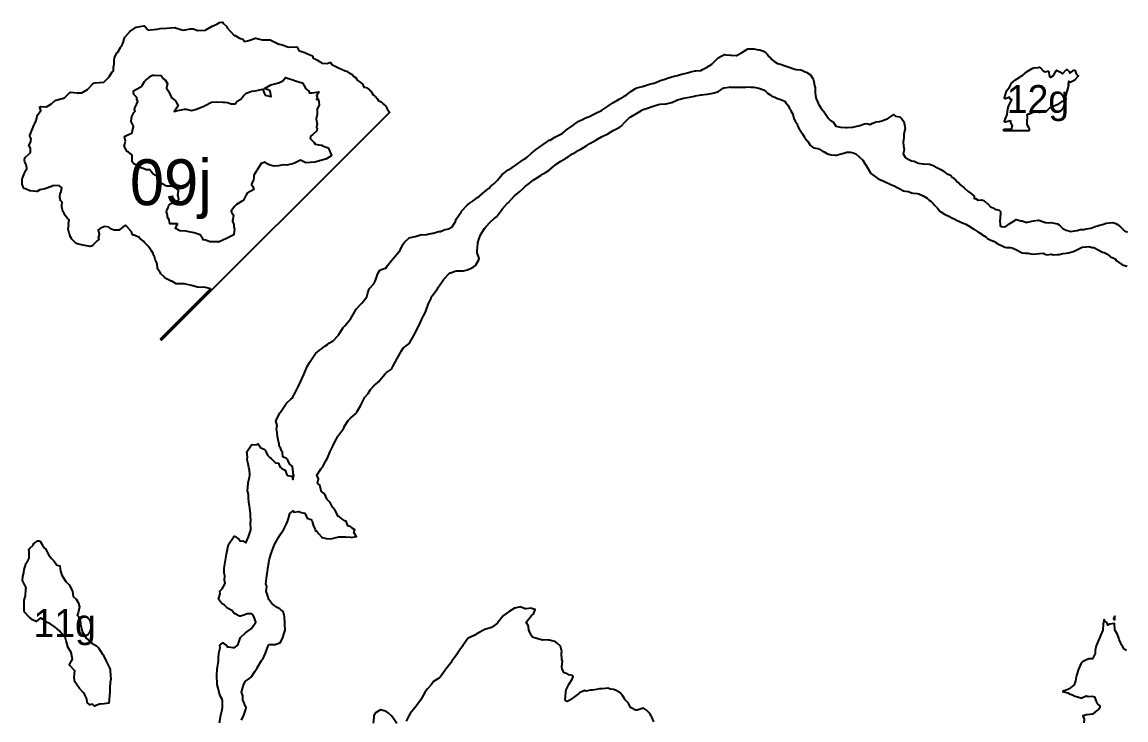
# Model space of a CAD drawing. Header units: millimetres. Extents: x 0 to 600, y 0 to 900.
# Drawn here: x 361 to 459.9, y 564.2 to 626.8 of the extents above; entities that cross this region are included whole.
import ezdxf
from ezdxf.enums import TextEntityAlignment as Align

# ---------------------------------------------------------------- set-up
doc = ezdxf.new("R2010")
doc.units = ezdxf.units.MM
doc.layers.add('CORTE', color=1, linetype='Continuous')
doc.layers.add('GRABADO', color=5, linetype='Continuous')

msp = doc.modelspace()

# ---------------------------------------------------------------- linework, layer by layer
at = {"layer": 'CORTE'}
for points in [[(362.359, 618.333), (362.36, 618.338), (362.369, 618.365), (362.368, 618.382), (362.368, 618.387), (362.369, 618.401), (362.374, 618.413), (362.378, 618.422), (362.679, 618.836), (362.608, 619.114), (362.606, 619.129), (362.608, 619.142), (362.61, 619.148), (362.612, 619.155), (362.617, 619.167), (362.626, 619.178), (362.632, 619.184), (362.638, 619.189), (362.645, 619.194), (362.656, 619.199), (362.667, 619.201), (362.679, 619.203), (363.193, 619.173), (363.486, 619.333), (363.65, 619.434), (364.017, 619.765), (364.027, 619.773), (364.042, 619.779), (364.716, 619.957), (364.719, 619.958), (364.82, 619.975), (364.882, 620.025), (365.291, 620.452), (365.298, 620.457), (365.304, 620.461), (365.309, 620.464), (365.318, 620.468), (365.33, 620.471), (365.341, 620.472), (365.953, 620.432), (366.359, 620.418), (366.882, 620.731), (366.916, 620.774), (366.918, 620.777), (367.319, 621.21), (367.325, 621.216), (367.334, 621.222), (367.338, 621.224), (367.441, 621.279), (367.447, 621.281), (367.451, 621.283), (367.555, 621.315), (367.564, 621.316), (368.333, 621.374), (368.802, 621.843), (369.086, 622.294), (369.088, 622.297), (369.092, 622.302), (369.099, 622.308), (369.203, 622.39), (369.2, 622.691), (369.2, 622.7), (369.27, 623.02), (369.263, 623.118), (369.255, 623.273), (369.253, 623.28), (369.291, 623.557), (369.291, 623.559), (369.294, 623.571), (369.299, 623.582), (369.542, 624.025), (369.545, 624.03), (369.56, 624.05), (369.603, 624.114), (369.816, 624.502), (369.818, 624.506), (369.823, 624.513), (369.932, 624.625), (370.073, 624.948), (370.175, 625.336), (370.178, 625.344), (370.184, 625.355), (370.228, 625.413), (370.623, 625.876), (370.632, 625.887), (370.634, 625.89), (370.646, 625.903), (370.666, 625.918), (371.245, 626.307), (371.256, 626.313), (371.267, 626.316), (371.928, 626.425), (371.934, 626.426), (371.946, 626.426), (371.958, 626.425), (371.97, 626.421), (371.979, 626.417), (371.99, 626.41), (371.999, 626.401), (372.232, 626.106), (372.312, 626.035), (372.515, 626.059), (373.114, 626.129), (373.37, 626.18), (373.375, 626.181), (373.947, 626.217), (374.305, 626.237), (374.735, 626.268), (374.745, 626.27), (374.76, 626.267), (374.766, 626.265), (375.154, 626.121), (375.316, 626.082), (375.493, 626.039), (376.085, 626.156), (376.09, 626.159), (376.342, 626.169), (376.347, 626.169), (376.359, 626.168), (376.371, 626.164), (376.718, 626.013), (377.424, 626.052), (377.483, 626.077), (378.035, 626.399), (378.466, 626.591), (378.684, 626.728), (378.696, 626.734), (378.708, 626.737), (378.71, 626.737), (378.931, 626.768), (378.936, 626.769), (378.942, 626.769), (378.958, 626.767), (378.974, 626.76), (378.979, 626.757), (378.987, 626.752), (378.996, 626.743), (379.07, 626.646), (379.358, 626.359), (379.365, 626.347), (379.369, 626.336), (379.39, 626.253), (379.653, 625.938), (379.707, 625.907), (379.714, 625.901), (379.719, 625.896), (380.007, 625.572), (380.092, 625.555), (380.097, 625.554), (380.108, 625.55), (380.497, 625.33), (380.785, 625.225), (380.796, 625.22), (380.807, 625.211), (380.814, 625.204), (380.933, 625.038), (381.314, 625.104), (381.914, 625.325), (381.92, 625.327), (381.924, 625.327), (381.94, 625.329), (382.165, 625.272), (382.167, 625.272), (382.525, 625.168), (383.243, 625.166), (383.251, 625.165), (383.262, 625.163), (383.273, 625.161), (383.289, 625.153), (383.784, 624.918), (383.788, 624.916), (383.931, 624.824), (384.309, 624.72), (384.312, 624.719), (384.823, 624.535), (384.842, 624.533), (384.856, 624.532), (385.588, 624.546), (385.597, 624.546), (385.617, 624.541), (385.629, 624.534), (385.641, 624.526), (385.651, 624.513), (385.654, 624.509), (385.817, 624.231), (385.969, 624.154), (386.346, 624.045), (386.526, 623.962), (386.582, 623.93), (387.033, 623.728), (387.041, 623.723), (387.051, 623.715), (387.064, 623.699), (387.069, 623.685), (387.071, 623.679), (387.073, 623.667), (387.068, 623.548), (387.414, 623.37), (387.655, 623.243), (387.661, 623.242), (387.861, 623.089), (388.304, 623.041), (388.594, 623.138), (388.601, 623.141), (388.618, 623.144), (388.635, 623.144), (388.655, 623.137), (388.67, 623.128), (388.68, 623.118), (388.686, 623.111), (388.772, 622.96), (389.064, 622.806), (389.429, 622.647), (389.575, 622.586), (389.578, 622.585), (389.969, 622.384), (390.087, 622.379), (390.101, 622.376), (390.116, 622.369), (390.127, 622.361), (390.136, 622.352), (390.161, 622.313), (390.568, 622.083), (390.577, 622.078), (390.59, 622.065), (390.597, 622.053), (390.642, 621.951), (390.965, 621.723), (390.981, 621.708), (390.987, 621.691), (390.989, 621.685), (391.013, 621.576), (391.331, 621.357), (391.49, 621.235), (391.5, 621.225), (391.506, 621.215), (391.648, 620.934), (391.871, 620.887), (391.877, 620.885), (391.885, 620.882), (391.895, 620.877), (392.141, 620.677), (392.144, 620.674), (392.31, 620.503), (392.315, 620.498), (392.32, 620.49), (392.463, 620.25), (392.622, 620.137), (392.628, 620.134), (392.635, 620.126), (392.845, 619.895), (392.849, 619.891), (392.856, 619.88), (392.92, 619.747), (393.239, 619.581), (393.249, 619.575), (393.258, 619.566), (393.403, 619.392), (393.626, 619.203), (393.633, 619.196), (393.638, 619.188), (393.642, 619.181), (393.713, 618.995), (393.903, 618.728), (393.904, 618.727), (393.913, 618.712), (393.918, 618.7), (393.92, 618.688), (393.92, 618.675), (393.919, 618.663), (393.914, 618.647), (393.904, 618.632), (373.78, 598.508), (373.515, 598.243), (373.409, 598.349), (377.892, 602.833), (377.459, 602.971), (376.774, 602.995), (376.77, 602.995), (376.761, 602.997), (376.751, 602.999), (376.728, 603), (376.721, 603.001), (376.187, 603.133), (376.186, 603.132), (375.669, 603.274), (375.563, 603.289), (375.485, 603.298), (374.837, 603.299), (374.825, 603.301), (374.817, 603.304), (374.81, 603.307), (374.427, 603.525), (374.334, 603.542), (374.324, 603.544), (374.312, 603.55), (374.13, 603.649), (373.833, 603.815), (373.824, 603.82), (373.813, 603.83), (373.776, 603.88), (373.44, 604.186), (373.433, 604.192), (373.425, 604.204), (373.399, 604.265), (373.174, 604.604), (373.147, 604.653), (373.142, 604.665), (373.138, 604.673), (373.136, 604.685), (373.135, 604.689), (373.102, 605.088), (373.028, 605.295), (372.941, 605.471), (372.938, 605.478), (372.841, 605.828), (372.823, 605.841), (372.818, 605.844), (372.808, 605.853), (372.803, 605.861), (372.797, 605.871), (372.743, 606.019), (372.606, 606.253), (372.573, 606.292), (372.328, 606.635), (372.265, 606.716), (371.974, 607.001), (371.971, 607.006), (371.906, 607.093), (371.575, 607.36), (371.566, 607.369), (371.561, 607.377), (371.522, 607.443), (371.126, 607.637), (371.061, 607.667), (370.967, 607.67), (370.962, 607.67), (370.945, 607.673), (370.932, 607.679), (370.926, 607.683), (370.915, 607.691), (370.903, 607.707), (370.898, 607.718), (370.812, 607.947), (370.703, 608.086), (370.693, 608.094), (370.691, 608.097), (370.366, 608.463), (370.36, 608.471), (370.355, 608.48), (370.353, 608.485), (370.349, 608.497), (370.349, 608.503), (370.279, 608.518), (370.08, 608.396), (369.741, 608.124), (369.736, 608.121), (369.731, 608.117), (369.721, 608.113), (369.712, 608.111), (369.703, 608.11), (369.296, 608.096), (369.286, 608.095), (369.269, 608.099), (369.263, 608.101), (368.936, 608.235), (368.93, 608.237), (368.922, 608.242), (368.914, 608.247), (368.787, 608.374), (368.398, 608.434), (367.993, 608.251), (367.828, 608.133), (367.916, 607.739), (367.917, 607.731), (367.917, 607.718), (367.915, 607.709), (367.84, 607.397), (367.88, 607.342), (367.884, 607.336), (367.886, 607.332), (367.892, 607.318), (367.893, 607.297), (367.891, 607.281), (367.885, 607.267), (367.881, 607.26), (367.876, 607.253), (367.868, 607.244), (367.86, 607.238), (367.751, 607.172), (367.36, 606.754), (367.356, 606.75), (367.348, 606.744), (367.24, 606.679), (367.231, 606.676), (367.107, 606.638), (367.096, 606.636), (367.084, 606.636), (367.077, 606.637), (367.069, 606.639), (366.952, 606.686), (366.457, 606.76), (365.984, 606.896), (365.875, 606.912), (365.86, 606.914), (365.847, 606.922), (365.839, 606.927), (365.829, 606.937), (365.802, 606.974), (365.463, 607.301), (365.454, 607.31), (365.433, 607.35), (365.432, 607.351), (365.355, 607.514), (365.354, 607.516), (365.256, 607.764), (365.255, 607.766), (365.228, 607.85), (365.227, 607.852), (365.142, 608.185), (365.14, 608.197), (365.141, 608.206), (365.183, 608.571), (365.173, 608.607), (365.172, 608.612), (365.171, 608.62), (365.173, 608.71), (365.216, 609.025), (365.089, 609.145), (365.085, 609.149), (364.901, 609.384), (364.898, 609.388), (364.774, 609.597), (364.667, 609.778), (364.663, 609.784), (364.658, 609.797), (364.578, 610.178), (364.577, 610.185), (364.577, 610.194), (364.578, 610.201), (364.584, 610.228), (364.573, 610.271), (364.572, 610.279), (364.571, 610.289), (364.597, 610.622), (364.467, 610.739), (364.462, 610.744), (364.457, 610.75), (364.45, 610.761), (364.447, 610.772), (364.446, 610.774), (364.381, 611.027), (364.381, 611.031), (364.379, 611.039), (364.379, 611.049), (364.426, 611.42), (364.426, 611.431), (364.433, 611.446), (364.435, 611.45), (364.442, 611.461), (364.452, 611.472), (364.52, 611.522), (364.515, 611.602), (364.515, 611.612), (364.577, 611.891), (364.371, 612.081), (363.76, 612.099), (363.639, 612.032), (363.634, 612.029), (363.06, 611.824), (363.055, 611.823), (362.594, 611.728), (362.355, 611.578), (362.348, 611.573), (362.333, 611.568), (362.325, 611.566), (362.315, 611.565), (362.308, 611.565), (361.714, 611.62), (361.707, 611.621), (361.696, 611.624), (361.309, 611.802), (361.188, 611.854), (361.179, 611.856), (361.163, 611.869), (361.155, 611.878), (361.149, 611.886), (361.145, 611.893), (361.012, 612.23), (361.009, 612.238), (361.007, 612.247), (361.007, 612.255), (361.025, 612.55), (361.016, 612.679), (361.017, 612.685), (361.017, 612.691), (361.021, 612.704), (361.082, 612.828), (361.183, 613.147), (361.186, 613.153), (361.378, 613.516), (361.38, 613.523), (361.443, 613.604), (361.431, 613.682), (361.379, 613.974), (361.267, 614.243), (361.266, 614.247), (361.232, 614.375), (361.231, 614.379), (361.23, 614.388), (361.229, 614.399), (361.261, 614.593), (361.261, 614.599), (361.265, 614.609), (361.268, 614.617), (361.275, 614.628), (361.283, 614.636), (361.61, 614.924), (361.775, 615.079), (361.767, 615.31), (361.75, 615.469), (361.632, 615.684), (361.629, 615.69), (361.625, 615.702), (361.624, 615.718), (361.625, 615.729), (361.626, 615.733), (361.628, 615.745), (361.634, 615.755), (361.8, 616.023), (361.79, 616.16), (361.79, 616.166), (361.79, 616.174), (361.818, 616.297), (361.704, 616.548), (361.702, 616.558), (361.7, 616.57), (361.701, 616.581), (361.702, 616.586), (361.704, 616.594), (361.849, 616.972), (361.88, 617.047), (361.939, 617.185), (362.064, 617.492), (362.065, 617.494), (362.144, 617.664), (362.273, 617.942), (362.359, 618.333)], [(449, 617.15), (449.662, 617.15), (449.762, 617.453), (449.618, 617.728), (449.613, 617.736), (449.608, 617.756), (449.607, 617.761), (449.607, 617.765), (449.607, 617.882), (449.552, 617.898), (449.123, 617.797), (449.119, 617.796), (449.11, 617.795), (449.097, 617.796), (449.09, 617.798), (449.082, 617.8), (449.074, 617.803), (449.07, 617.806), (449.061, 617.811), (449.053, 617.818), (449.046, 617.827), (449.042, 617.834), (449.037, 617.844), (449.033, 617.857), (449.032, 617.866), (449.032, 617.881), (449.037, 617.896), (449.298, 618.483), (449.334, 618.975), (449.335, 618.98), (449.336, 618.984), (449.397, 619.184), (449.398, 619.187), (449.483, 619.397), (449.484, 619.4), (449.69, 619.807), (449.576, 619.841), (449.57, 619.842), (449.563, 619.846), (449.557, 619.85), (449.552, 619.853), (449.546, 619.858), (449.541, 619.864), (449.535, 619.872), (449.532, 619.878), (449.528, 619.886), (449.525, 619.895), (449.525, 619.897), (449.497, 620.047), (449.144, 619.897), (449.139, 619.895), (449.133, 619.894), (449.126, 619.893), (449.117, 619.892), (449.109, 619.893), (449.104, 619.893), (449.094, 619.895), (449.084, 619.9), (449.082, 619.901), (449.079, 619.902), (449.071, 619.908), (449.065, 619.914), (449.06, 619.919), (449.056, 619.924), (449.05, 619.933), (449.045, 619.945), (449.044, 619.95), (449.042, 619.959), (449.042, 619.976), (449.045, 619.987), (449.223, 620.568), (449.225, 620.576), (449.232, 620.589), (449.49, 620.932), (449.667, 621.277), (449.67, 621.282), (449.674, 621.288), (449.679, 621.295), (450.031, 621.597), (450.035, 621.6), (450.038, 621.602), (450.432, 621.833), (450.552, 621.93), (450.556, 621.933), (450.562, 621.937), (450.677, 621.999), (451.075, 622.33), (451.08, 622.333), (451.53, 622.596), (451.601, 622.649), (451.607, 622.653), (451.613, 622.656), (451.62, 622.66), (451.631, 622.663), (451.637, 622.663), (452.057, 622.705), (452.146, 622.733), (452.151, 622.735), (452.16, 622.736), (452.169, 622.737), (452.176, 622.736), (452.183, 622.735), (452.192, 622.733), (452.212, 622.725), (452.221, 622.722), (452.231, 622.714), (452.24, 622.707), (452.247, 622.698), (452.254, 622.687), (452.26, 622.668), (452.503, 622.385), (452.698, 622.308), (452.939, 622.358), (452.944, 622.358), (452.951, 622.359), (452.96, 622.358), (452.966, 622.357), (452.972, 622.356), (452.979, 622.354), (452.986, 622.351), (452.992, 622.347), (452.997, 622.343), (453.005, 622.337), (453.013, 622.328), (453.017, 622.322), (453.023, 622.311), (453.026, 622.297), (453.027, 622.29), (453.042, 621.962), (453.127, 621.841), (453.193, 621.838), (453.422, 621.99), (453.674, 622.409), (453.677, 622.413), (453.685, 622.423), (453.703, 622.435), (453.713, 622.439), (453.716, 622.44), (453.724, 622.442), (453.737, 622.443), (453.747, 622.442), (453.76, 622.439), (453.77, 622.435), (453.773, 622.433), (454.003, 622.305), (454.007, 622.303), (454.249, 622.132), (454.583, 622.49), (454.586, 622.493), (454.593, 622.499), (454.599, 622.503), (454.604, 622.506), (454.612, 622.509), (454.621, 622.512), (454.632, 622.513), (454.644, 622.513), (454.651, 622.512), (454.656, 622.511), (454.662, 622.509), (454.669, 622.507), (454.675, 622.503), (454.683, 622.498), (454.69, 622.491), (454.838, 622.328), (454.842, 622.323), (454.847, 622.315), (454.85, 622.31), (454.908, 622.181), (455.261, 622.444), (455.265, 622.447), (455.274, 622.451), (455.279, 622.453), (455.287, 622.456), (455.299, 622.458), (455.312, 622.458), (455.319, 622.457), (455.323, 622.456), (455.329, 622.454), (455.336, 622.451), (455.345, 622.447), (455.357, 622.438), (455.365, 622.428), (455.367, 622.426), (455.373, 622.417), (455.477, 622.122), (455.618, 621.99), (455.623, 621.985), (455.628, 621.979), (455.635, 621.968), (455.639, 621.954), (455.642, 621.937), (455.639, 621.92), (455.636, 621.909), (455.631, 621.899), (455.626, 621.892), (455.36, 621.575), (455.354, 621.57), (455.349, 621.566), (455.343, 621.562), (454.942, 621.344), (454.936, 621.341), (454.931, 621.339), (454.924, 621.338), (454.918, 621.337), (454.91, 621.336), (454.901, 621.337), (454.894, 621.338), (454.881, 621.342), (454.872, 621.347), (454.868, 621.349), (454.86, 621.355), (454.854, 621.361), (454.851, 621.365), (454.847, 621.371), (454.842, 621.379), (454.802, 621.482), (454.749, 621.242), (454.769, 621.146), (454.771, 621.138), (454.771, 621.124), (454.771, 621.119), (454.77, 621.114), (454.63, 620.529), (454.499, 620.067), (454.554, 619.872), (454.555, 619.866), (454.556, 619.857), (454.556, 619.845), (454.554, 619.836), (454.553, 619.831), (454.551, 619.824), (454.545, 619.812), (454.536, 619.802), (454.529, 619.794), (454.298, 619.645), (454.292, 619.642), (454.284, 619.638), (454.274, 619.636), (454.267, 619.635), (454.262, 619.634), (454.175, 619.634), (453.778, 619.351), (453.774, 619.349), (453.768, 619.345), (453.763, 619.343), (453.308, 619.18), (453.305, 619.179), (453.299, 619.177), (453.242, 619.167), (453.141, 619.1), (452.743, 618.711), (452.739, 618.707), (452.731, 618.701), (452.725, 618.698), (452.721, 618.696), (452.712, 618.693), (452.701, 618.69), (452.691, 618.69), (452.681, 618.69), (452.672, 618.692), (452.666, 618.694), (452.662, 618.696), (452.468, 618.784), (452.198, 618.673), (452.193, 618.671), (452.18, 618.668), (452.166, 618.667), (452.158, 618.668), (451.884, 618.707), (451.663, 618.681), (451.245, 618.52), (451.238, 618.518), (451.227, 618.516), (451.221, 618.515), (451.15, 618.515), (451.059, 618.438), (451.086, 618.34), (451.087, 618.339), (451.088, 618.334), (451.09, 618.321), (451.04, 617.768), (451.05, 617.596), (451.189, 617.329), (451.19, 617.327), (451.253, 617.19), (451.254, 617.188), (451.259, 617.176), (451.26, 617.163), (451.26, 617.156), (451.256, 617.069), (451.255, 617.062), (451.252, 617.047), (451.245, 617.035), (451.241, 617.029), (451.236, 617.024), (451.23, 617.018), (451.219, 617.01), (451.208, 617.005), (451.197, 617.001), (451.189, 617), (451.184, 617), (449, 617), (449, 617.15)], [(365.294, 569.082), (365.264, 569.098), (365.265, 569.151), (365.268, 569.171), (365.528, 569.628), (365.401, 570.23), (365.089, 570.776), (365.067, 570.89), (364.964, 571.277), (364.857, 571.633), (364.438, 572.052), (364.4, 572.15), (363.966, 572.512), (363.881, 572.578), (363.509, 572.834), (363.266, 572.936), (363.042, 573.114), (362.687, 573.31), (362.641, 573.311), (362.622, 573.306), (362.261, 573.005), (361.941, 573.179), (361.747, 573.308), (361.694, 573.351), (361.238, 573.843), (361.21, 573.882), (361.18, 573.954), (361.185, 574.149), (361.201, 574.689), (361.206, 574.917), (361.315, 575.325), (361.358, 575.921), (361.366, 576.003), (361.365, 576.033), (361.327, 576.142), (361.052, 576.704), (361.078, 577.04), (361.154, 577.38), (361.197, 577.666), (361.286, 577.952), (361.388, 578.241), (361.456, 578.329), (361.648, 578.693), (361.643, 579.266), (361.615, 579.465), (361.709, 579.586), (361.992, 579.87), (362.071, 580.013), (362.429, 580.246), (362.534, 580.236), (362.637, 580.209), (362.852, 579.868), (363.026, 579.589), (363.099, 579.525), (363.399, 578.968), (363.637, 578.676), (363.85, 578.448), (364.133, 578.071), (364.403, 578.021), (364.445, 577.522), (364.569, 577.179), (364.731, 576.943), (364.941, 576.59), (365.24, 576.314), (365.379, 576.022), (365.534, 575.698), (365.585, 575.246), (365.843, 575.011), (366.034, 574.711), (366.151, 574.328), (366.024, 573.781), (366.016, 573.689), (365.94, 573.582), (366.07, 573.451), (366.23, 572.916), (366.232, 572.772), (366.385, 572.112), (366.757, 571.532), (367.229, 571.118), (367.266, 571.084), (367.69, 570.829), (367.849, 570.656), (368.228, 570.087), (368.251, 570.056), (368.264, 570.015), (368.579, 569.401), (368.827, 568.862), (368.898, 568.723), (368.915, 568.608), (368.927, 568.179), (368.946, 567.829), (368.937, 567.745), (368.86, 567.172), (368.858, 566.69), (368.844, 566.45), (368.818, 565.945), (368.788, 565.698), (368.365, 565.632), (368.069, 565.609), (367.956, 565.594), (367.698, 565.51), (367.529, 565.437), (367.316, 565.592), (367.083, 565.531), (366.834, 565.766), (366.82, 566.089), (366.59, 566.486), (366.471, 566.647), (366.144, 567.014), (365.955, 567.3), (365.725, 567.605), (365.669, 567.998), (365.724, 568.596), (365.294, 569.082)]]:
    msp.add_lwpolyline(points, close=True, dxfattribs=at)
msp.add_lwpolyline([(378.703, 563.917), (378.802, 564.451), (378.808, 564.612), (378.924, 565.104), (378.959, 565.298), (378.953, 565.333), (378.96, 565.972), (378.95, 565.99), (378.928, 566.055), (378.739, 566.408), (378.667, 566.666), (378.598, 566.929), (378.495, 567.37), (378.489, 567.495), (378.459, 568.075), (378.466, 568.168), (378.503, 568.774), (378.512, 568.927), (378.595, 569.471), (378.605, 569.74), (378.631, 570.171), (378.765, 570.652), (378.743, 570.884), (378.993, 571.106), (379.114, 571.015), (379.289, 570.908), (379.407, 570.734), (379.521, 570.748), (379.882, 570.692), (380.025, 570.654), (380.332, 570.898), (380.495, 571.348), (380.582, 571.59), (381.041, 572.005), (381.448, 572.301), (381.555, 572.392), (381.953, 572.95), (381.845, 573.315), (381.723, 573.587), (381.635, 573.673), (381.584, 573.714), (381.221, 573.714), (381.114, 573.673), (380.794, 573.56), (380.568, 573.486), (380.496, 573.505), (380.385, 573.565), (380.108, 573.709), (379.993, 573.802), (379.793, 573.995), (379.48, 574.181), (379.436, 574.21), (379.36, 574.269), (379.126, 574.501), (378.951, 574.613), (378.787, 574.767), (378.615, 575.006), (378.76, 575.507), (378.733, 575.741), (378.937, 575.954), (379.214, 576.422), (379.152, 576.709), (379.165, 577.099), (379.121, 577.362), (379.121, 577.805), (379.191, 578.166), (379.237, 578.504), (379.333, 579.052), (379.366, 579.202), (379.447, 579.662), (379.518, 579.913), (379.949, 580.577), (379.975, 580.62), (380.017, 580.669), (380.094, 580.647), (380.106, 580.629), (380.43, 580.387), (380.594, 580.217), (380.795, 580.238), (381.057, 580.056), (381.3, 580.603), (381.494, 581.234), (381.511, 581.282), (381.487, 581.905), (381.498, 581.971), (381.481, 582.586), (381.481, 582.655), (381.409, 583.176), (381.394, 583.345), (381.328, 583.76), (381.289, 584.043), (381.283, 584.399), (381.215, 584.739), (381.241, 585.05), (381.254, 585.45), (381.393, 585.956), (381.419, 586.135), (381.378, 586.606), (381.337, 586.813), (381.271, 587.151), (381.184, 587.518), (381.217, 587.792), (381.153, 588.235), (381.569, 588.844), (382.043, 588.892), (382.158, 588.948), (382.417, 588.589), (382.698, 588.471), (382.802, 588.372), (382.861, 588.246), (382.991, 587.926), (383.217, 587.719), (383.311, 587.69), (383.375, 587.566), (383.585, 587.354), (383.732, 587.231), (383.991, 587.21), (384.111, 586.875), (384.215, 586.803), (384.272, 586.736), (384.585, 586.584), (384.724, 586.173), (384.767, 586.13), (384.789, 586.099), (385.223, 586.053), (385.275, 585.746), (385.348, 586.129), (385.307, 586.265), (385.269, 586.813), (385.252, 586.864), (385.212, 586.934), (384.963, 587.152), (384.83, 587.484), (384.765, 587.566), (384.705, 587.621), (384.387, 587.778), (384.33, 588.194), (384.263, 588.327), (384.159, 588.594), (384.041, 588.749), (384.06, 588.905), (383.946, 589.313), (383.886, 589.597), (383.879, 589.931), (383.799, 590.299), (383.857, 590.603), (383.734, 591.003), (384.044, 591.571), (384.111, 591.732), (384.167, 591.787), (384.59, 592.423), (384.688, 592.6), (385.094, 592.964), (385.217, 593.057), (385.264, 593.118), (385.389, 593.359), (385.641, 593.807), (385.725, 593.99), (385.957, 594.498), (386.246, 595.169), (386.254, 595.192), (386.273, 595.226), (386.564, 595.891), (386.776, 596.245), (387.012, 596.592), (387.305, 597.046), (387.624, 597.305), (387.839, 597.463), (388.137, 597.7), (388.363, 597.867), (388.547, 598.004), (388.884, 598.183), (389.352, 598.682), (389.391, 598.737), (389.788, 599.373), (389.919, 599.528), (390.382, 600.073), (390.438, 600.136), (390.809, 600.756), (390.96, 601.027), (391.351, 601.464), (391.488, 601.602), (391.91, 602.141), (391.995, 602.477), (392.107, 602.84), (392.529, 603.297), (392.659, 603.527), (392.767, 603.849), (392.886, 604.222), (393.061, 604.523), (393.378, 604.647), (393.59, 604.714), (393.754, 604.931), (394.101, 605.373), (394.328, 605.629), (394.623, 605.975), (394.878, 606.315), (395.139, 606.823), (395.27, 607.017), (395.689, 607.425), (396.072, 607.521), (396.233, 607.549), (396.712, 607.684), (396.759, 607.698), (397.275, 607.725), (397.281, 607.727), (397.36, 607.738), (397.806, 607.824), (397.873, 607.833), (398.332, 607.996), (398.507, 607.977), (398.838, 608.123), (399.22, 608.231), (399.354, 608.251), (399.536, 608.408), (399.841, 608.892), (399.907, 609.087), (400.371, 609.767), (400.394, 609.796), (400.903, 610.345), (401.086, 610.501), (401.434, 610.74), (401.829, 611.028), (401.954, 611.123), (402.039, 611.193), (402.475, 611.583), (402.855, 611.888), (402.996, 612.017), (403.288, 612.276), (403.518, 612.494), (403.616, 612.578), (404.038, 613.087), (404.26, 613.279), (404.572, 613.506), (404.891, 613.706), (405.094, 613.852), (405.272, 613.976), (405.617, 614.213), (405.987, 614.468), (406.14, 614.574), (406.279, 614.668), (406.657, 615.007), (407.097, 615.362), (407.186, 615.432), (407.276, 615.484), (407.708, 615.786), (408.098, 616.059), (408.245, 616.173), (408.333, 616.182), (408.76, 616.439), (409.222, 616.675), (409.285, 616.703), (409.371, 616.754), (409.796, 617.112), (410.261, 617.448), (410.324, 617.493), (410.385, 617.531), (410.849, 617.844), (411.343, 618.103), (411.377, 618.121), (411.436, 618.15), (411.903, 618.338), (412.124, 618.446), (412.424, 618.59), (412.94, 618.836), (412.94, 618.837), (412.943, 618.838), (413.46, 619.199), (413.959, 619.532), (413.987, 619.553), (414.01, 619.563), (414.51, 619.849), (414.933, 620.099), (415.03, 620.16), (415.136, 620.227), (415.551, 620.533), (415.99, 620.808), (416.086, 620.866), (416.324, 620.933), (416.619, 621.001), (416.684, 621.021), (417.141, 621.163), (417.359, 621.22), (417.66, 621.299), (418.063, 621.474), (418.18, 621.532), (418.528, 621.627), (418.708, 621.681), (418.761, 621.697), (419.231, 621.851), (419.449, 621.912), (419.756, 621.983), (420.1, 622.085), (420.279, 622.135), (420.749, 622.252), (420.803, 622.267), (421.046, 622.322), (421.329, 622.395), (421.398, 622.406), (421.843, 622.432), (421.989, 622.525), (422.352, 622.683), (422.805, 623.007), (422.867, 623.041), (422.977, 623.153), (423.389, 623.559), (423.642, 623.705), (423.943, 623.845), (424.059, 623.84), (424.484, 623.794), (424.545, 623.795), (424.988, 623.761), (425.028, 623.782), (425.489, 624.008), (425.955, 624.323), (426.032, 624.361), (426.58, 624.361), (427.004, 624.272), (427.11, 624.265), (427.459, 624.148), (427.665, 624.022), (427.813, 623.867), (427.936, 623.688), (428.088, 623.548), (428.192, 623.424), (428.389, 623.276), (428.701, 623.061), (428.72, 623.052), (428.843, 623.016), (429.139, 622.928), (429.206, 622.912), (429.57, 622.795), (429.735, 622.725), (429.978, 622.646), (430.253, 622.551), (430.391, 622.517), (430.77, 622.475), (430.872, 622.443), (431.187, 622.319), (431.289, 622.278), (431.322, 622.251), (431.656, 622.041), (431.865, 621.718), (431.906, 621.637), (431.932, 621.577), (432.03, 621.082), (432.069, 620.868), (432.079, 620.443), (432.115, 620.178), (432.174, 619.895), (432.334, 619.506), (432.357, 619.47), (432.387, 619.417), (432.591, 619.092), (432.791, 618.819), (432.845, 618.736), (432.906, 618.653), (433.104, 618.388), (433.281, 618.126), (433.353, 618.035), (433.416, 617.968), (433.697, 617.809), (433.922, 617.443), (434.341, 617.346), (434.421, 617.336), (434.825, 617.308), (434.935, 617.302), (435.366, 617.348), (435.448, 617.357), (435.933, 617.458), (435.963, 617.475), (435.979, 617.475), (436.49, 617.654), (436.665, 617.666), (437.015, 617.574), (437.151, 617.664), (437.531, 617.825), (437.842, 617.863), (438.053, 617.898), (438.532, 618.094), (438.57, 618.097), (438.637, 618.144), (439.13, 618.469), (439.279, 618.317), (439.677, 618.262), (439.739, 618.202), (439.828, 618.135), (440.033, 617.843), (440.117, 617.401), (440.144, 617.256), (440.011, 616.688), (440.038, 616.421), (439.957, 615.997), (440.006, 615.698), (440.049, 615.3), (439.979, 614.962), (440.134, 614.648), (440.166, 614.605), (440.199, 614.589), (440.519, 614.411), (440.709, 614.335), (440.937, 614.287), (441.236, 614.159), (441.335, 614.13), (441.738, 614.05), (441.779, 614.053), (442.261, 614.04), (442.311, 614.035), (442.427, 613.984), (442.735, 613.879), (442.817, 613.822), (443.108, 613.675), (443.338, 613.537), (443.478, 613.468), (443.743, 613.282), (443.825, 613.226), (443.862, 613.201), (444.203, 613.03), (444.399, 612.832), (444.512, 612.733), (444.673, 612.58), (444.817, 612.448), (444.921, 612.368), (445.122, 612.153), (445.434, 611.904), (445.442, 611.9), (445.458, 611.885), (445.748, 611.6), (445.955, 611.445), (446.092, 611.379), (446.336, 611.168), (446.315, 610.945), (446.459, 610.958), (446.675, 610.807), (446.97, 610.838), (447.188, 610.761), (447.504, 610.506), (447.528, 610.495), (447.542, 610.475), (447.806, 610.185), (448.041, 610.112), (448.184, 610.005), (448.562, 609.889), (448.62, 609.85), (448.676, 609.769), (448.647, 609.102), (448.639, 609.048), (448.66, 608.482), (448.765, 608.432), (449.043, 608.404), (449.051, 608.402), (449.152, 608.428), (449.533, 608.692), (449.959, 608.985), (450.086, 609.066), (450.5, 608.948), (450.638, 608.937), (450.927, 608.822), (451.133, 608.826), (451.501, 608.924), (451.659, 608.934), (452.086, 608.991), (452.206, 608.975), (452.542, 608.864), (452.732, 608.793), (452.956, 608.755), (453.237, 608.788), (453.487, 608.748), (453.784, 608.684), (453.941, 608.598), (454.11, 608.409), (454.229, 608.287), (454.316, 608.236), (454.586, 608.104), (454.823, 608.034), (454.996, 607.992), (455.316, 608.042), (455.56, 608.068), (455.837, 608.153), (456.156, 608.161), (456.355, 608.213), (456.776, 608.299), (456.872, 608.329), (457.184, 608.429), (457.395, 608.501), (457.464, 608.52), (457.917, 608.654), (458.155, 608.738), (458.455, 608.76), (458.747, 608.804), (459.02, 608.717), (459.171, 608.605), (459.427, 608.415), (459.502, 608.341), (459.557, 608.3), (459.805, 608.06), (460.067, 607.922)], dxfattribs=at)
at = {"layer": 'GRABADO'}
for points in [[(370.283, 616.097), (370.183, 616.482), (370.313, 616.581), (370.868, 616.823), (370.912, 617.045), (371.006, 617.36), (370.985, 617.43), (370.8, 617.781), (370.758, 617.832), (370.768, 617.872), (370.852, 618.308), (371.008, 618.645), (371.156, 618.77), (371.085, 618.904), (371.132, 619.199), (371.264, 619.363), (371.394, 619.631), (371.305, 619.852), (371.286, 619.999), (371.017, 620.286), (370.999, 620.41), (371.004, 620.598), (371.603, 620.936), (371.664, 620.964), (371.672, 620.975), (371.757, 621.093), (371.976, 621.444), (372.079, 621.528), (372.587, 621.957), (372.62, 621.987), (372.691, 622.009), (372.833, 622.003), (373.457, 621.985), (373.679, 621.674), (373.826, 621.58), (374.032, 621.256), (373.942, 620.884), (373.958, 620.845), (374.117, 620.564), (374.175, 620.464), (374.192, 620.443), (374.362, 620.066), (374.439, 619.975), (374.755, 619.706), (374.813, 619.577), (374.996, 619.265), (374.73, 618.875), (374.628, 618.779), (374.641, 618.755), (374.827, 618.822), (375.566, 618.964), (375.708, 618.956), (376.193, 618.851), (376.637, 618.972), (377.285, 619.221), (377.341, 619.245), (377.422, 619.274), (377.994, 619.584), (378.439, 619.615), (378.988, 619.599), (379.158, 619.585), (379.425, 619.555), (379.753, 619.435), (380.1, 619.429), (380.289, 619.671), (380.622, 619.858), (380.862, 620.166), (381.091, 620.388), (381.59, 620.562), (381.903, 620.595), (382.584, 620.766), (382.698, 620.389), (382.803, 620.225), (383.302, 620.103), (383.331, 620.099), (383.275, 620.442), (383.221, 620.627), (382.724, 620.8), (383.299, 621.142), (383.777, 621.272), (384.072, 621.353), (384.364, 621.512), (384.628, 621.807), (384.957, 621.672), (385.173, 621.629), (385.513, 621.484), (386.098, 621.333), (386.129, 621.31), (386.381, 620.903), (386.396, 620.812), (386.728, 620.54), (386.731, 620.436), (386.991, 620.428), (387.602, 620.514), (387.377, 620.165), (387.47, 619.959), (387.396, 619.82), (387.584, 619.816), (387.621, 619.351), (387.45, 618.958), (387.434, 618.909), (387.441, 618.86), (387.439, 618.488), (387.373, 618.082), (387.374, 618.073), (387.375, 618.065), (387.462, 617.654), (387.401, 617.346), (387.463, 617.25), (387.434, 617), (387.076, 616.7), (386.876, 616.564), (386.816, 616.324), (386.945, 616.218), (387.173, 615.976), (387.275, 615.828), (387.78, 615.717), (387.902, 615.738), (387.938, 615.678), (388.448, 615.501), (388.523, 615.302), (388.674, 614.966), (388.743, 614.891), (388.669, 614.755), (388.284, 614.496), (387.975, 614.409), (387.247, 614.205), (387.202, 614.191), (386.429, 614.16), (386.019, 614.351), (385.947, 614.394), (385.359, 614.087), (384.747, 613.936), (384.462, 613.973), (383.946, 613.87), (383.608, 613.834), (383.24, 613.942), (383.031, 614.025), (382.779, 614.195), (382.447, 614.079), (382.341, 613.938), (382.07, 613.518), (382.05, 613.48), (381.976, 613.361), (381.785, 613.034), (381.775, 612.873), (381.754, 612.611), (381.577, 612.231), (381.572, 612.199), (381.687, 612.01), (381.787, 611.755), (381.187, 611.421), (381.05, 611.229), (380.85, 610.785), (380.77, 610.744), (380.228, 610.409), (380.054, 610.235), (379.805, 609.887), (379.758, 609.801), (379.762, 609.723), (379.959, 609.44), (379.882, 609.06), (379.854, 608.978), (379.858, 608.917), (379.975, 608.602), (379.996, 608.466), (380.052, 608.174), (379.996, 607.764), (379.971, 607.689), (379.336, 607.349), (378.671, 607.073), (378.647, 607.055), (378.59, 607.041), (378.531, 607.051), (377.859, 607.069), (377.447, 607.219), (377.246, 607.23), (377.195, 607.33), (376.977, 607.676), (376.966, 607.695), (376.435, 607.869), (375.956, 607.956), (375.822, 607.991), (375.68, 608.011), (375.13, 608.045), (374.752, 608.261), (374.939, 608.671), (374.236, 608.673), (374.193, 609.029), (374.042, 609.277), (374.031, 609.44), (373.945, 609.752), (373.991, 609.895), (374.089, 610.109), (374.15, 610.36), (374.32, 610.465), (374.574, 610.598), (374.976, 610.774), (375.05, 610.877), (375.015, 610.996), (374.973, 611.274), (375.028, 611.61), (375.014, 611.656), (375.003, 611.665), (374.677, 612.024), (374.663, 612.041), (374.578, 612.06), (373.956, 612.042), (373.566, 612.267), (373.435, 612.32), (373.302, 612.713), (373.306, 612.942), (372.954, 613.019), (372.764, 613.118), (372.559, 613.411), (372.452, 613.507), (372.133, 613.514), (371.846, 613.639), (371.672, 613.686), (371.368, 613.915), (371.046, 614.026), (370.874, 614.242), (370.878, 614.491), (370.865, 614.785), (370.833, 614.878), (370.826, 614.892), (370.532, 615.103), (370.377, 615.204), (370.375, 615.239), (370.321, 615.314), (370.146, 615.648), (370.206, 615.836), (370.283, 616.097)], [(458.92, 573.145), (458.935, 573.494), (458.818, 573.294), (458.92, 573.145)]]:
    msp.add_lwpolyline(points, close=True, dxfattribs=at)
for points in [[(380.67, 564.167), (380.871, 564.629), (381.016, 565.062), (381.076, 565.304), (381.074, 565.346), (381.023, 565.406), (380.876, 565.772), (380.788, 565.974), (380.778, 566.358), (380.66, 566.684), (380.797, 567.11), (380.888, 567.41), (381.031, 567.657), (381.415, 567.934), (381.557, 568.053), (381.608, 568.118), (381.851, 568.517), (382.042, 568.803), (382.066, 568.869), (382.469, 569.509), (382.592, 569.65), (382.818, 570.186), (383.067, 570.822), (383.09, 570.893), (383.138, 570.942), (383.193, 570.962), (383.68, 570.941), (383.685, 570.944), (384.169, 571.142), (384.361, 571.575), (384.53, 572.072), (384.598, 572.252), (384.553, 572.774), (384.554, 572.935), (384.529, 573.432), (384.503, 573.615), (384.41, 573.917), (384.178, 574.091), (384.104, 574.155), (383.86, 574.262), (383.74, 574.369), (383.661, 574.406), (383.398, 574.635), (383.115, 574.98), (383.108, 574.996), (382.974, 575.509), (382.878, 575.7), (382.926, 576.167), (382.857, 576.403), (382.914, 576.858), (382.941, 577.113), (383.029, 577.706), (383.04, 577.808), (383.105, 578.281), (383.15, 578.512), (383.187, 578.621), (383.357, 579.212), (383.634, 579.91), (383.637, 579.917), (383.64, 579.923), (384.027, 580.614), (384.162, 580.833), (384.474, 581.309), (384.68, 581.718), (384.802, 581.992), (384.886, 582.265), (384.995, 582.703), (385.298, 582.938), (385.361, 582.806), (385.822, 582.886), (385.891, 582.806), (386.313, 582.726), (386.316, 582.72), (386.348, 582.739), (386.568, 582.288), (386.881, 582.176), (386.961, 582.09), (387.014, 581.993), (387.118, 581.577), (387.281, 581.297), (387.306, 581.159), (387.409, 581.109), (387.605, 580.874), (387.836, 580.62), (387.867, 580.562), (387.898, 580.559), (388.274, 580.453), (388.409, 580.437), (388.783, 580.464), (388.917, 580.477), (389.4, 580.603), (389.445, 580.614), (389.945, 580.601), (389.984, 580.595), (390.455, 580.564), (390.51, 580.534), (390.984, 580.627), (390.958, 580.672), (390.736, 580.997), (390.84, 581.239), (390.584, 581.386), (390.459, 581.511), (390.202, 581.588), (390.084, 581.93), (390.016, 582.02), (389.942, 582.049), (389.655, 582.23), (389.414, 582.425), (389.3, 582.475), (389.233, 582.627), (389.082, 582.906), (388.871, 583.199), (388.822, 583.256), (388.792, 583.324), (388.624, 583.682), (388.354, 583.956), (388.329, 583.981), (388.31, 584.016), (388.134, 584.419), (387.818, 584.711), (387.819, 584.721), (387.818, 584.722), (387.694, 585.23), (387.469, 585.409), (387.566, 585.808), (387.418, 586.141), (387.823, 586.729), (387.918, 586.867), (388.237, 587.419), (388.316, 587.56), (388.341, 587.6), (388.627, 588.247), (388.862, 588.747), (388.942, 588.943), (389.151, 589.328), (389.309, 589.643), (389.392, 589.768), (389.842, 590.337), (389.908, 590.519), (390.215, 591.042), (390.449, 591.261), (390.897, 591.646), (390.968, 591.716), (390.984, 591.733), (391.043, 591.841), (391.373, 592.417), (391.476, 592.662), (391.719, 593.12), (392.007, 593.469), (392.238, 593.819), (392.536, 594.15), (392.934, 594.519), (393.056, 594.661), (393.551, 595.21), (393.58, 595.247), (393.677, 595.338), (394.099, 595.639), (394.224, 595.891), (394.615, 596.586), (394.616, 596.586), (394.617, 596.59), (394.995, 597.283), (395.148, 597.53), (395.555, 597.831), (395.671, 597.912), (395.711, 597.978), (395.87, 598.254), (396.116, 598.675), (396.185, 598.772), (396.485, 599.361), (396.704, 599.861), (396.799, 600.057), (396.993, 600.44), (397.157, 600.748), (397.224, 600.947), (397.412, 601.441), (397.658, 602.016), (397.711, 602.146), (397.758, 602.205), (398.226, 602.845), (398.278, 602.923), (398.693, 603.539), (398.805, 603.699), (399.309, 604.245), (399.348, 604.279), (399.385, 604.291), (399.894, 604.455), (400.06, 604.469), (400.43, 604.453), (400.572, 604.465), (400.93, 604.536), (401.263, 604.709), (401.44, 604.776), (401.635, 604.935), (401.929, 605.451), (401.955, 605.582), (401.953, 605.598), (401.929, 605.67), (401.794, 606.085), (401.783, 606.277), (401.847, 606.871), (401.853, 606.981), (401.929, 607.263), (402.097, 607.698), (402.461, 608.242), (402.569, 608.405), (402.993, 608.863), (403.268, 609.109), (403.514, 609.316), (403.882, 609.793), (404.034, 609.987), (404.482, 610.494), (404.561, 610.568), (404.845, 610.872), (405.082, 611.121), (405.145, 611.191), (405.61, 611.579), (405.941, 611.887), (406.135, 612.049), (406.439, 612.292), (406.66, 612.467), (406.816, 612.586), (407.188, 612.842), (407.536, 613.049), (407.712, 613.152), (407.913, 613.282), (408.228, 613.499), (408.676, 613.875), (408.748, 613.933), (408.793, 613.974), (409.28, 614.298), (409.705, 614.541), (409.805, 614.594), (409.936, 614.672), (410.326, 614.941), (410.662, 615.119), (410.85, 615.24), (411.092, 615.369), (411.372, 615.539), (411.61, 615.685), (411.894, 615.874), (412.223, 616.063), (412.419, 616.18), (412.569, 616.263), (412.944, 616.485), (413.436, 616.715), (413.467, 616.728), (413.512, 616.756), (413.988, 617.053), (414.341, 617.226), (414.507, 617.322), (414.68, 617.445), (415.018, 617.783), (415.395, 618.139), (415.552, 618.257), (415.706, 618.346), (416.077, 618.561), (416.515, 618.84), (416.609, 618.899), (416.667, 618.914), (417.137, 619.076), (417.369, 619.154), (417.662, 619.248), (418.05, 619.362), (418.194, 619.407), (418.635, 619.424), (418.719, 619.428), (419.204, 619.543), (419.227, 619.55), (419.232, 619.552), (419.75, 619.787), (419.987, 619.853), (420.28, 619.952), (420.636, 620.01), (420.807, 620.042), (421.252, 620.133), (421.334, 620.142), (421.849, 620.23), (421.858, 620.231), (421.932, 620.24), (422.376, 620.294), (422.425, 620.306), (422.895, 620.383), (423.032, 620.426), (423.403, 620.548), (423.849, 620.831), (423.933, 620.884), (424.384, 620.935), (424.482, 620.946), (424.495, 620.944), (424.666, 620.935), (424.992, 620.916), (425.004, 620.916), (425.51, 620.916), (425.523, 620.916), (425.864, 620.935), (426.044, 620.946), (426.057, 620.947), (426.319, 620.935), (426.576, 620.924), (426.589, 620.921), (427.039, 620.832), (427.12, 620.804), (427.463, 620.678), (427.665, 620.547), (427.805, 620.405), (428.046, 620.228), (428.135, 620.173), (428.173, 620.152), (428.52, 620.002), (428.69, 619.918), (428.922, 619.855), (429.216, 619.742), (429.348, 619.679), (429.461, 619.517), (429.626, 619.321), (429.774, 619.054), (429.858, 618.917), (429.899, 618.808), (430.074, 618.503), (430.179, 618.111), (430.228, 618.026), (430.297, 617.893), (430.459, 617.633), (430.538, 617.415), (430.64, 617.185), (430.816, 616.925), (430.887, 616.829), (430.948, 616.733), (431.127, 616.453), (431.336, 616.161), (431.382, 616.109), (431.437, 616.041), (431.618, 615.73), (431.847, 615.554), (431.921, 615.491), (432.346, 615.42), (432.378, 615.404), (432.46, 615.37), (432.735, 615.18), (432.877, 615.133), (433.114, 614.989), (433.39, 614.882), (433.509, 614.855), (433.889, 614.821), (433.991, 614.835), (434.395, 614.938), (434.639, 615.007), (434.926, 615.093), (435.255, 615.093), (435.479, 615.029), (435.713, 614.967), (436.03, 614.695), (436.051, 614.679), (436.066, 614.658), (436.353, 614.375), (436.57, 614.018), (436.59, 613.982), (436.609, 613.954), (436.823, 613.596), (437.032, 613.261), (437.055, 613.225), (437.078, 613.201), (437.367, 612.975), (437.594, 612.806), (437.698, 612.738), (438.006, 612.595), (438.081, 612.567), (438.105, 612.556), (438.471, 612.387), (438.626, 612.32), (438.866, 612.216), (439.15, 612.077), (439.255, 612.034), (439.486, 611.896), (439.62, 611.825), (439.674, 611.801), (439.997, 611.646), (440.179, 611.603), (440.448, 611.56), (440.708, 611.464), (440.866, 611.432), (441.218, 611.393), (441.359, 611.379), (441.703, 611.205), (441.749, 611.186), (441.769, 611.176), (442.125, 610.963), (442.301, 610.803), (442.459, 610.706), (442.655, 610.493), (442.757, 610.386), (442.836, 610.282), (443.038, 610.068), (443.265, 609.803), (443.317, 609.767), (443.345, 609.743), (443.66, 609.549), (443.857, 609.463), (444.043, 609.365), (444.379, 609.195), (444.424, 609.176), (444.522, 609.119), (444.798, 608.984), (444.902, 608.94), (445.179, 608.798), (445.422, 608.712), (445.583, 608.632), (445.95, 608.439), (445.964, 608.432), (445.981, 608.418), (446.31, 608.191), (446.479, 608.067), (446.66, 607.971), (447.002, 607.742), (447.015, 607.734), (447.026, 607.724), (447.371, 607.511), (447.529, 607.357), (447.691, 607.268), (448.031, 607.129), (448.095, 607.112), (448.206, 607.032), (448.455, 606.889), (448.563, 606.834), (448.834, 606.7), (449.074, 606.574), (449.216, 606.563), (449.582, 606.559), (449.739, 606.533), (450.119, 606.341), (450.13, 606.335), (450.132, 606.333), (450.512, 606.149), (450.643, 606.07), (450.925, 606.056), (451.155, 606.056), (451.403, 605.978), (451.665, 605.952), (451.902, 605.982), (452.181, 606.027), (452.496, 606.043), (452.735, 605.93), (452.899, 605.902), (453.241, 605.944), (453.421, 605.894), (453.754, 605.929), (453.953, 605.927), (454.267, 606.004), (454.562, 606.04), (454.788, 606.064), (455.193, 606.195), (455.301, 606.216), (455.531, 606.34), (455.817, 606.501), (455.999, 606.573), (456.364, 606.621), (456.594, 606.638), (456.909, 606.564), (457.065, 606.541), (457.432, 606.34), (457.444, 606.333), (457.448, 606.331), (457.824, 606.148), (457.97, 606.09), (458.225, 605.971), (458.507, 605.756), (458.559, 605.72), (458.7, 605.648), (458.961, 605.538), (459.042, 605.401), (459.255, 605.245), (459.552, 605.029), (459.585, 605.006), (459.705, 604.957), (460.025, 604.886)], [(417.615, 564.024), (417.465, 564.37), (417.368, 564.567), (417.258, 564.764), (417.107, 564.913), (416.976, 565.058), (416.707, 565.234), (416.658, 565.267), (416.579, 565.228), (416.126, 565.05), (415.976, 565.067), (415.643, 565.233), (415.583, 565.281), (415.535, 565.314), (415.344, 565.697), (415.098, 565.94), (415.052, 565.996), (415.009, 566.048), (414.811, 566.378), (414.599, 566.627), (414.544, 566.659), (414.514, 566.673), (414.178, 566.863), (414.008, 566.925), (413.741, 566.95), (413.495, 567.027), (413.278, 566.997), (412.982, 566.979), (412.742, 566.979), (412.471, 566.915), (412.125, 566.856), (411.941, 566.853), (411.531, 566.779), (411.412, 566.831), (410.972, 566.618), (410.927, 566.597), (410.891, 566.57), (410.41, 566.213), (410.025, 565.927), (409.844, 565.831), (409.753, 565.875), (409.678, 565.967), (409.736, 566.651), (409.742, 566.697), (409.77, 566.879), (410.039, 567.417), (410.297, 567.83), (410.384, 568.083), (410.377, 568.142), (410.335, 568.172), (409.996, 568.244), (409.813, 568.35), (409.571, 568.413), (409.398, 568.745), (409.369, 568.935), (409.442, 569.455), (409.376, 569.621), (409.349, 570.162), (409.374, 570.328), (409.253, 570.812), (408.962, 571.078), (408.766, 571.224), (408.614, 571.251), (408.262, 571.333), (408.17, 571.341), (407.755, 571.362), (407.653, 571.346), (407.216, 571.473), (407.214, 571.474), (406.753, 571.611), (406.64, 571.787), (406.513, 572.044), (406.433, 572.221), (406.384, 572.582), (406.191, 572.944), (406.653, 573.543), (406.851, 573.679), (406.991, 574.088), (406.661, 574.181), (406.642, 574.206), (406.18, 574.147), (406.092, 574.164), (405.893, 574.255), (405.691, 574.314), (405.661, 574.318), (405.29, 574.252), (405.152, 574.214), (405.132, 574.211), (404.656, 573.914), (404.163, 573.567), (404.141, 573.555), (403.884, 573.23), (403.624, 572.903), (403.599, 572.879), (403.081, 572.486), (402.684, 572.357), (402.549, 572.328), (402.25, 572.175), (402.035, 572.065), (401.901, 571.996), (401.512, 571.77), (401.032, 571.543), (400.996, 571.531), (400.964, 571.499), (400.496, 570.857), (400.474, 570.814), (400.242, 570.475), (400.007, 570.118), (399.971, 570.061), (399.503, 569.418), (399.445, 569.349), (398.978, 568.728), (398.926, 568.638), (398.468, 568.03), (398.388, 567.923), (398.277, 567.878), (397.872, 567.648), (397.677, 567.334), (397.353, 566.985), (397.108, 566.645), (396.838, 566.181), (396.725, 565.951), (396.308, 565.417), (396.169, 565.249), (395.789, 564.772), (395.666, 564.566), (395.415, 564.065)], [(459.982, 570.428), (459.774, 570.526), (459.62, 570.811), (459.527, 570.929), (459.441, 571.169), (459.32, 571.361), (459.282, 571.528), (459.177, 571.861), (458.957, 572.209), (458.939, 572.264), (458.915, 572.85), (458.486, 572.776), (458.305, 572.687), (458.259, 572.893), (458.018, 573.073), (457.97, 573.187), (457.924, 572.924), (457.897, 572.772), (457.864, 572.224), (457.663, 571.752), (457.547, 571.511), (457.485, 571.411), (457.266, 570.831), (457.163, 570.407), (457.174, 570.142), (456.941, 569.679), (456.608, 569.679), (456.405, 569.581), (456.044, 569.401), (455.911, 569.288), (455.682, 568.743), (455.497, 568.187), (455.478, 568.061), (455.399, 567.697), (455.289, 567.337), (454.843, 566.967), (454.438, 566.797), (454.328, 566.785), (454.288, 566.711), (454.292, 566.708), (454.31, 566.696), (454.725, 566.613), (454.836, 566.54), (455.129, 566.452), (455.355, 566.316), (455.509, 566.279), (455.872, 566.161), (455.904, 566.15), (456.372, 566.359), (456.546, 566.282), (456.898, 566.315), (457.117, 566.273), (457.192, 566.016), (457.294, 565.777), (457.472, 565.528), (457.578, 565.448), (457.58, 565.272), (457.47, 565.126), (457.28, 564.995), (456.926, 564.718), (456.463, 564.641), (456.381, 564.644), (456.052, 564.553), (456.186, 564.268), (456.162, 563.936)], [(394.581, 563.869), (394.363, 564.219), (394.105, 564.56), (394.103, 564.564), (393.8, 564.827), (393.606, 564.981), (393.45, 564.996), (393.123, 565.096), (392.984, 565.009), (392.647, 564.795), (392.533, 564.584), (392.536, 564.426), (392.458, 563.906)]]:
    msp.add_lwpolyline(points, dxfattribs=at)

# ---------------------------------------------------------------- texts
for s, height, p in [('12g', 2.5, (452.046, 619.869)), ('09j', 4.1142, (374.345, 612.403)), ('11g', 2.5, (364.821, 572.875))]:
    msp.add_text(s, height=height, dxfattribs=at).set_placement(p, align=Align.MIDDLE_CENTER)

doc.saveas('drawing.dxf')
